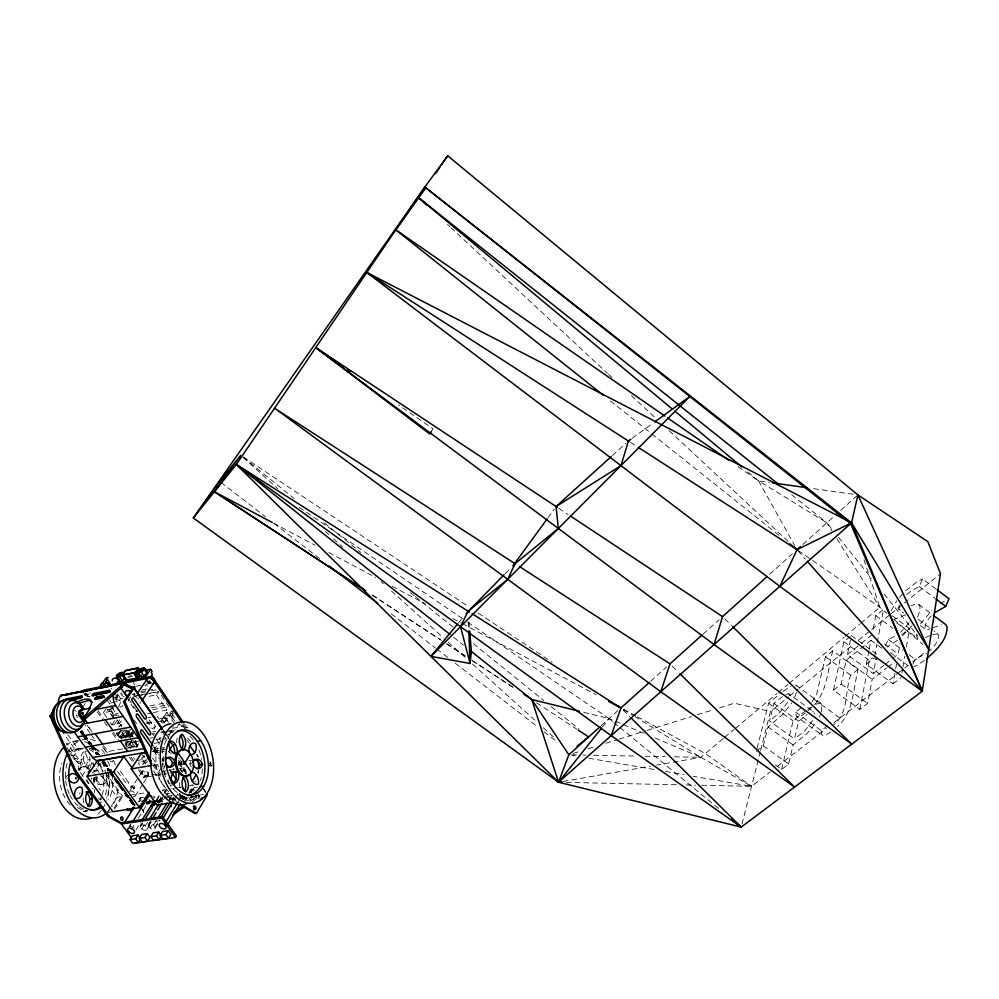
<?xml version="1.0" encoding="UTF-8"?>
<svg xmlns="http://www.w3.org/2000/svg" width="999" height="999" viewBox="0 0 999 999"><rect width="100%" height="100%" fill="white"/><g stroke="black" fill="none" stroke-linecap="round" stroke-linejoin="round"><path stroke-width="0.75" stroke-dasharray="5 3.75" d="M83.854 751.822A8.367 5.769 80.5 0 0 80.994 759.065L81.181 760.601A8.367 5.769 80.5 0 0 84.678 766.72A8.392 5.819 80.4 0 0 87.5 761.001L87.525 759.477A8.392 5.819 80.4 0 0 83.854 751.822L86.289 751.398M83.716 766.882L87.113 766.308A8.404 5.819 80.4 0 0 89.935 760.576L89.947 759.053A8.404 5.819 80.4 0 0 89.386 756.018M83.217 797.876L83.204 799.412A8.404 5.819 82 0 0 84.328 803.87M916.732 634.115L916.682 636.563L917.906 638.648L895.079 621.703M192.208 801.76L197.178 798.376L198.564 794.68M827.709 725.649L821.265 730.644L821.403 734.165L822.127 735.127L824.824 735.439L831.405 731.768M800.936 707.891L795.629 712.125L796.365 716.533L822.127 735.127M94.068 783.341L93.269 774.7M116.446 700.649L116.871 697.377L115.035 694.755M115.197 693.556L117.707 697.152L117.12 701.61L113.874 702.247M901.922 673.026L902.709 668.431M902.971 666.895L904.807 656.156M906.38 646.952L909.527 628.558L892.244 615.709M868.918 650.774L866.283 664.21L893.031 683.853L895.416 670.292M895.678 668.781L897.002 661.251M892.307 658.728L898.263 654.07L900.087 643.693M850.311 636.475L843.893 641.72L833.491 690.184L859.814 709.365L867.607 703.383L872.177 679.32L886.513 668.131M850.461 639.997L847.377 654.645L873.263 673.651L876.073 658.853M874.587 656.343L876.91 644.205M877.197 642.682L883.603 609.29L875.811 615.646L872.939 630.307M859.814 709.365L869.33 660.426L872.589 657.854M869.217 649.288L870.966 640.334L882.242 648.651M811.9 702.135L816.558 694.517L825.461 656.768L832.779 650.786L858.091 669.355C853.171 688.436 853.833 712.187 837.661 726.36M858.091 669.355L850.673 675.224C844.679 691.008 848.888 713.373 833.753 724.675M833.491 690.184L841.183 684.09L846.19 660.264L870.966 640.334M115.497 715.546L116.783 714.884L116.783 715.609M832.779 650.786C827.609 669.118 827.746 691.158 813.498 705.656M112.063 708.016L111.139 709.003M775.274 764.922L781.605 769.43L788.673 764.01L793.106 744.942L807.267 733.353L817.02 721.29M782.467 696.578L773.938 703.433L769.517 720.991L794.505 738.96L798.626 721.241L807.267 714.51M781.605 769.43L793.081 720.903L804.694 711.513M741.995 824.088L760.239 751.922M760.614 750.436L770.454 711.538L788.536 696.877M756.28 751.36L763.261 745.828L768.019 726.935L782.017 715.147L791.757 703.021M757.055 748.351L768.581 703.234L781.068 692.881M821.303 711.825L821.977 704.145L795.766 685.064L793.78 685.139M796.528 692.232L793.993 698.963M899.237 604.682L898.763 609.44L903.571 613.011M819.23 717.232L820.916 713.174M891.27 610.589L896.752 600.811M917.631 617.082L919.879 610.801L920.017 606.643L918.743 604.42L915.821 604.145L910.988 605.794M906.667 594.63L911.463 590.709L919.242 586.5L922.614 578.908L935.826 588.836M178.559 764.822L178.596 763.436M912.836 664.248L915.146 659.303L926.597 653.358M160.989 739.884L157.942 746.378A32.692 21.066 81 0 0 168.731 791.707M885.364 645.604L888.311 639.447L896.69 635.364M91.483 779.282L91.533 777.934M812.761 720.479L805.032 730.506L794.505 738.96M787.637 702.322L779.919 712.399L769.517 720.991M431.406 431.406L432.954 428.746L398.564 404.932M190.072 801.323L196.303 797.102L197.502 795.092L198.376 796.365M210.627 764.972L209.877 766.221A3.746 2.36 29.9 0 0 209.728 763.623L210.477 762.374M187.088 800.424L190.584 799.887L192.158 797.277M187.5 797.989L185.926 800.599L182.405 795.554M190.634 792.756L194.568 786.225M182.705 799.724L184.266 797.127M183.142 799.675L184.703 797.077M184.54 800.811L186.101 798.201M189.248 792.981L193.968 785.139M177.785 802.359L181.706 795.878M197.365 772.539L198.951 769.904M155.12 827.047L159.053 820.591M154.857 828.558L159.578 820.816M172.165 800.174L173.739 797.589M175.374 798.014L178.509 792.844M150.075 828.059L148.227 825.436A3.821 2.273 29.9 0 1 149.763 823.713A3.821 2.273 29.9 0 1 153.259 824.699L155.22 827.422A3.821 2.273 29.9 0 1 150.175 828.134L154.021 821.615M153.671 825.024L156.818 819.867M169.443 799.225L171.803 795.366M148.564 824.287L150.15 821.702M164.41 798.526L167.582 793.368M148.239 825.524L150.624 821.653M145.18 825.873A3.809 2.26 30 0 0 141.696 824.874A3.809 2.26 30 0 0 140.172 826.598L142.12 829.295A3.809 2.26 30 0 0 147.128 828.571L151.061 822.052M146.791 829.719L151.536 821.99M158.554 802.409L163.349 794.642M164.148 793.343L166.546 789.46L171.116 788.735M161.751 798.263L162.487 797.065M165.135 792.881L165.871 791.695A1.761 1.074 30.2 0 0 164.335 789.497A1.761 1.074 30.2 0 0 163.087 790.908A1.761 1.074 30.2 0 0 165.871 791.695M147.652 822.09L145.28 825.948L147.115 828.483M160.34 801.498L162.725 797.639M140.509 825.449L142.095 822.876M156.431 799.749L159.615 794.617M162.987 789.709L162.25 790.908A1.761 1.074 30.2 0 1 164.598 791.22A1.761 1.074 30.2 0 1 164.91 793.056M140.272 826.96L142.657 823.101M156.169 801.26L159.278 796.265A1.748 1.061 30.2 0 0 160.539 798.039L157.592 803.258M141.721 828.97L145.692 822.539M135.876 830.107L140.659 822.402M131.156 829.607L134.353 824.487M138.349 818.081L149.538 800.149M909.04 622.802L900.673 632.292M128.821 827.147L130.432 824.587M129.321 827.085L130.919 824.525M163.923 766.907L165.572 764.297M163.411 769.143L164.885 766.782M161.988 761.413L163.624 758.828M139.51 799.113L140.26 797.926M138.374 801.86L140.434 800.474L138.374 801.86L139.96 804.07M143.669 797.202L140.797 797.652L140.047 798.838A1.736 1.049 30.5 0 0 139.435 799.962A1.736 1.049 30.5 0 0 141.059 801.26M161.651 767.294L159.191 771.203L152.06 761.051M162.225 759.065L163.861 756.468M147.427 773.875L148.202 772.652M180.02 722.402L177.66 726.098L171.84 727.16M138.299 769.754L143.744 777.447L150.325 775.261M135.302 795.891L142.707 784.203M143.531 782.904L148.439 775.174A3.671 2.248 30.8 0 0 145.192 770.579A3.671 2.248 30.8 0 0 142.645 773.551L141.87 774.787A3.671 2.248 30.8 0 0 147.652 776.41A3.671 2.248 30.8 0 0 144.405 771.802A3.671 2.248 30.8 0 0 141.858 774.787M133.704 788.96A1.748 1.061 30.8 0 0 132.143 786.787A1.748 1.061 30.8 0 0 130.944 788.186A1.748 1.061 30.8 0 0 133.704 788.96L134.453 787.786A1.748 1.061 30.8 0 0 132.904 785.601A1.748 1.061 30.8 0 0 131.706 787.012A1.748 1.061 30.8 0 0 134.453 787.786M143.744 777.447L144.518 776.211L147.303 775.761M130.819 787L131.581 785.813M158.641 748.513L155.644 749.038L154.183 751.323L155.345 752.984L158.341 752.472M130.007 790.421L138.312 777.459M139.136 776.161L142.407 771.041M155.345 752.984L156.806 750.699L158.541 753.196M114.023 808.066L121.416 796.565L104.096 772.639M142.757 764.922L145.779 760.202M114.51 809.14L122.727 796.353L128.609 795.429M156.156 738.835L158.754 742.582L154.658 748.963A9.665 6.344 80.2 0 1 152.71 750.873M165.484 721.315L167.17 718.706M107.992 811.288L110.464 807.467M111.289 806.181L117.058 797.252L121.416 796.565M144.193 755.169L141.983 758.616L140.659 756.743M168.494 722.277L164.323 716.183L170.155 715.097L172.54 711.4M174.837 721.303L169.842 713.96L171.903 713.586L173.876 710.514M136.526 760.589L142.645 759.552L144.917 756.018M173.401 713.224L171.428 716.295L173.489 715.908M157.318 721.74L163.199 720.654L165.185 717.582L168.182 721.952M169.842 713.96L171.816 710.901M153.446 712.549L166.721 710.052L168.931 706.63L160.34 693.993M162 719.305L163.699 716.695M164.323 716.183L166.721 712.499L171.091 711.675M79.208 769.068L78.247 769.242L83.342 766.683L81.131 767.469L78.559 770.067L80.994 769.642A8.467 5.907 80.7 0 0 79.87 762.2L79.108 760.963A8.467 5.907 80.7 0 0 73.938 758.278M135.989 747.851L138.849 743.381M129.87 748.925L134.49 741.895L140.597 740.808M134.378 742.357L135.614 740.471L134.653 742.756C117.557 747.09 126.261 740.284 135.889 740.871M137.038 746.153L135.177 743.506L137 740.746M127.497 746.753L132.368 740.534L127.572 747.814L137.912 745.991L133.691 739.984M133.142 733.853L130.769 736.275L129.957 735.114L132.33 732.692M125.187 744.442L126.436 742.557M125.924 743.718L127.41 741.458M133.042 732.841L130.444 736.763L131.319 736.613L126.548 729.819M128.284 741.308L126.036 744.692L127.897 747.314L137.363 745.654L135.577 741.708M125.05 738.111L127.298 734.727L128.846 736.925M126.024 737.799L128.172 734.565L129.72 736.763M130.507 735.451L129.633 735.614L128.059 733.378L130.769 730.469M131.831 735.576L128.971 734.789L126.436 738.286L127.66 736.775L130.519 737.549M148.988 696.303L156.368 694.867L158.629 691.47M125.112 742.569L127.36 739.185M129.358 736.238L132.23 731.693M131.144 733.903L132.667 731.605M133.516 733.516L124.051 735.239L120.392 730.044L117.757 733.953L116.184 731.718L115.31 731.88L120.092 738.636L125.812 731.206L127.36 733.416L124.5 737.724M124.051 735.239L121.441 739.148L120.966 738.473M123.489 738.086L127.36 733.416M125.662 729.982L127.248 732.23L129.096 729.445M130.669 729.457L128.396 732.891L127.572 731.73L129.957 729.307M136.301 711.563L137.088 710.376M119.605 736.987L121.291 737.986L119.605 736.987L124.126 730.219M119.281 737.487L125 730.057M120.417 738.136L125.812 731.206M117.22 733.616L118.906 734.615L117.22 733.616L118.731 731.355M118.044 734.764L122.577 728.009M117.707 735.264L123.439 727.846M118.569 727.047L121.066 724.462L122.627 726.698M119.568 726.698L121.066 724.462M920.554 623.788L931.967 610.239M116.995 723.888L120.267 719.03M82.093 775.998L91.508 762.062L95.155 767.082M110.215 722.414L111.925 724.837L119.555 723.413L122.952 718.368M130.582 696.952L128.284 700.336L136.089 711.575M111.925 724.837L115.335 719.804A5.12 2.135 -34 0 1 116.059 718.943M114.448 724.362L118.082 719.118M118.481 707.017L122.477 698.201L120.629 698.563L117.407 703.259M106.793 717.569L103.372 712.737L111.014 711.276L113.436 707.742M115.097 699.288L119.206 693.318M103.372 712.737L107.417 706.855M133.591 806.268L134.89 805.144L110.439 771.228M83.479 706.068L85.277 703.508M84.728 694.255L85.589 693.056A3.809 2.373 33.2 0 0 89.598 695.366M548.039 517.707L554.283 509.015M602.422 726.997L609.09 718.593L622.002 724.038M911.887 625.774L901.672 636.7M127.747 736.313L128.971 734.789M130.906 741.37L132.143 739.847M458.316 623.076L463.199 617.132M931.08 615.996C928.059 619.63 923.988 624 925.186 629.12L927.172 629.795L930.106 628.771M899.5 597.265L902.509 593.893M505.207 573.626L510.664 568.106M811.613 707.492L806.505 712.075M612.325 455.581L626.098 443.106M601.161 725.724L617.707 710.851M650.586 681.306L666.558 666.945M703.121 634.078L719.118 619.705M769.53 574.388L792.444 553.783M802.771 544.505L833.79 516.62M840.683 510.427L857.916 494.942M927.734 652.372C932.741 647.901 938.723 642.282 938.61 635.077L934.028 631.056M905.781 590.671L917.544 581.418L922.614 578.908M723.264 738.523L700.861 757.342L656.493 765.109M724.462 737.524L734.028 729.507M735.227 728.508L777.06 693.431M778.246 692.432L787.811 684.402M789.01 683.403L843.993 637.312M845.179 636.301L859.527 624.275M860.726 623.276L879.844 607.242L863.748 559.215M789.747 695.903L798.189 689.06M799.4 688.086L853.67 644.093M858.491 640.184L870.554 630.406M871.752 629.432L889.847 614.76M891.058 613.786L903.108 604.008M904.32 603.034L940.496 573.701M847.377 654.645L860.314 644.205M861.488 643.256L872.077 634.715M901.647 634.802L909.527 628.558M866.283 664.21L874.287 657.866L877.959 660.564M873.263 673.651L883.978 665.259M885.164 664.323L891.12 659.665M887.711 667.195L893.68 662.537M701.735 785.276L751.535 786.325L769.992 772.077M777.372 766.383L826.598 728.383M833.978 722.689L896.727 674.238M897.951 673.289L907.791 665.684M912.724 661.887L926.248 651.435M893.031 683.853L901.135 677.622M897.264 640.409L886.887 647.102M805.431 712.986L800.798 716.058L796.365 716.533M632.155 438.299L652.21 423.763M924.412 660.514L913.873 667.045M783.104 691.283L790.996 686.201M940.096 603.746L946.865 599.5M807.791 709.153L811.088 706.93M180.981 762.287C179.87 767.532 184.59 760.289 178.796 762.649M933.041 627.734L941.433 624.575M925.574 637.512L930.156 635.551M905.856 614.735L894.242 619.318M785.863 694.442L788.798 693.781L813.735 711.837L814.772 713.723M815.821 704.195L820.716 703.171M932.641 634.677L937.699 633.791M573.276 753.396L580.669 751.086M588.061 748.788L595.441 746.49M605.794 743.268L617.607 739.585M619.093 739.123L645.691 730.831M647.165 730.369L691.495 716.558M697.414 714.722L713.661 709.652M719.58 707.816L734.352 703.209L770.454 711.538M110.777 703.121L112.837 702.534M128.446 676.248L131.393 675.636M127.635 677.409L133.541 676.211M84.016 694.967L90.06 693.756M135.739 686.276L141.396 685.152M147.04 684.028L151.274 683.179M141.846 689.922L147.502 688.798L144.855 684.939M140.784 691.683L146.691 690.521M148.177 690.222L152.61 689.347M114.448 697.789L117.707 697.152M114.71 697.814L116.871 697.377M132.18 694.592L135.14 694.018M141.034 692.856L145.454 691.982M151.361 690.833L157.255 689.672M135.015 696.091L139.435 695.229M140.909 694.929L157.155 691.758M133.591 696.628L136.538 696.053M138.012 695.766L143.906 694.605M145.379 694.317L158.654 691.733M149.962 705.856L166.159 702.772M151.349 707.879L167.545 704.807M152.722 709.702L168.931 706.63M147.54 713.648L151.973 712.824M147.989 717.744L151.011 717.182M165.185 717.582L159.316 718.668L162.313 723.026L166.721 722.227M146.453 722.914L154.008 721.528M146.753 723.676L152.81 722.564L155.832 726.922L149.775 728.021M120.242 730.968L122.952 730.481M72.827 741.67L77.348 740.846M116.895 734.115L117.757 733.953M127.248 732.23L128.122 732.067M128.059 733.378L128.946 733.229M122.69 737.262L132.168 735.564L133.254 737.1M152.597 731.905L155.657 731.355M172.49 728.321L183.192 726.385L184.728 728.646M151.96 734.053L154.97 733.516M160.964 732.442L165.472 731.63M166.97 731.355L175.974 729.745M184.977 728.121L187.974 727.584M169.43 731.393L175.549 730.294M74.688 749.375L82.63 747.951M173.714 731.655L170.167 732.292A32.692 21.066 81 0 1 174.251 731.63M149.912 738.136L152.984 737.587M166.783 735.127L169.855 734.577M135.252 742.207L125.237 743.543M156.069 739.547L160.664 738.736M135.177 743.506L136.064 743.356M74.176 755.207L70.854 755.793A31.568 21.816 81.2 0 1 80.42 748.351M167.195 738.785L164.56 739.248A32.73 21.029 81 0 1 172.415 732.155M122.702 748.913L106.181 751.822L102.697 746.965M124.213 748.651L139.223 746.016M154.246 743.368L158.754 742.582M81.044 759.502L83.429 758.628A8.367 5.769 80.5 0 1 85.415 752.135M563.149 781.443L650.374 766.183M76.923 761.812L79.371 761.388M87.512 759.989L89.947 759.577M160.14 748.251L164.635 747.477M151.935 751.61L161.289 749.924M162.65 749.762L167.245 748.963M154.183 751.323L164.673 749.512M159.84 752.21L164.335 751.435M80.17 767.632L81.131 767.469M90.122 769.405L87.987 767.682L84.728 766.92L89.161 769.567M87.038 767.844L87.987 767.682M94.331 771.166L96.766 770.753M76.311 777.472L75.35 777.634L75.449 779.07L76.411 778.908L74.95 776.373L76.361 778.908M153.122 765.222L158.953 764.247M178.322 762.424L182.805 761.688M188.786 760.689L191.771 760.189M94.093 777.909L93.132 778.071L93.369 781.38L94.318 781.218M178.234 765.097L184.141 764.123M97.802 777.022A8.329 5.694 81.4 0 0 96.653 779.395L93.269 779.957M191.284 766.595A8.729 5.544 80.9 0 1 189.86 763.985L192.482 763.548M96.166 776.548A8.317 5.707 81.4 0 0 94.218 779.807A8.304 5.694 81.2 0 0 98.589 784.465L99.65 784.652A8.304 5.694 81.2 0 0 104.533 780.319L106.955 779.919A8.329 5.694 81.4 0 0 103.671 775.736M163.436 771.253L167.932 770.516M169.43 770.266L173.926 769.53M179.92 768.543L184.415 767.794M151.848 775.012L159.415 773.763M170.03 772.027L173.052 771.54M180.632 770.291L186.688 769.305M209.415 765.571L212.325 765.097M146.516 776.985L166.221 773.763M181.381 771.29L185.926 770.541M100.699 784.565L103.134 784.165M173.739 784.702L170.13 785.276A32.767 21.004 81 0 0 180.369 794.23M130.082 795.192L144.805 792.881M172.64 788.498L177.21 787.774M178.734 787.537L181.781 787.062M189.398 785.863L192.445 785.376M98.726 802.584L102.023 802.06M197.615 787.125L194.068 787.687A32.692 21.066 81 0 1 190.072 792.619M165.072 793.868L169.43 793.194M189.785 790.022L192.745 789.56A1.773 1.099 29.7 0 1 194.718 790.296M189.36 791.171L192.02 790.758A1.773 1.099 29.7 0 1 193.644 791.22M166.845 796.39L172.665 795.491M188.599 793.019L191.558 792.569M166.084 797.589L169.018 797.14A3.746 2.285 30 0 0 173.227 797.976M83.791 811.288L87.1 810.776A31.531 21.841 81.2 0 1 75.737 806.23M146.591 802.022L154.208 800.848M155.719 800.611L163.337 799.45M169.418 798.513L172.465 798.039M180.07 796.865L183.117 796.403M146.691 802.209L154.296 801.036M155.819 800.798L163.424 799.637M169.518 798.701L174.076 798.001M180.17 797.065L183.204 796.59M146.766 802.409L149.813 801.947M155.894 801.011L163.511 799.837M169.593 798.9L174.151 798.201M180.245 797.264L183.292 796.802M146.828 802.622L149.875 802.16M155.956 801.223L163.561 800.062M169.655 799.125L174.213 798.426M180.307 797.489L184.865 796.79M146.878 802.846L150.312 802.334M156.006 801.448L164.011 800.236M170.092 799.3L174.263 798.651M179.233 797.901L186.438 796.777M146.89 803.071L149.937 802.609M156.031 801.673L163.636 800.511M180.369 797.939L186.463 797.002M195.592 795.604L198.626 795.142M146.903 803.296L149.937 802.834M157.555 801.66L165.16 800.499M181.893 797.939L186.463 797.239M195.592 795.828L198.639 795.366M200.474 794.954L203.546 794.48M146.878 803.521L149.925 803.046M157.53 801.885L165.147 800.723M172.752 799.55L175.799 799.088M181.88 798.151L194.056 796.29M195.579 796.053L198.626 795.591M146.853 803.733L149.887 803.258M157.505 802.097L165.11 800.936M172.715 799.762L175.762 799.3M181.855 798.363L198.589 795.803M146.791 803.933L149.838 803.458M157.442 802.297L165.06 801.136M172.665 799.974L175.712 799.5M181.793 798.576L198.539 796.016M146.716 804.108L149.763 803.646M157.38 802.484L164.985 801.323M172.59 800.149L175.637 799.687M181.731 798.763L198.464 796.203M107.168 812.574L111.551 811.9M176.723 802.572L179.258 802.197M137.25 711.226L136.863 711.238A1.836 1.161 32 0 0 136.164 711.825M812.474 711.825L813.735 711.837M571.952 754.832L576.61 754.919M582.829 755.044L585.926 755.107M593.693 755.256L637.187 756.106M644.954 756.255L665.147 756.655M674.462 756.83L700.861 757.342L751.535 786.325L693.194 776.248M566.346 782.404L678.396 784.777M686.176 784.939L695.516 785.139M82.38 766.845L85.677 766.757M738.049 466.683L758.553 480.881L769.255 482.392M813.586 488.673L853.333 494.293M571.915 755.306L574.987 755.831M588.798 758.216L656.355 769.892M665.571 771.478L683.99 774.662M583.816 712.349L609.09 718.593L612.699 721.553M898.763 609.44L900.673 610.052M623.438 724.65L644.942 733.728M654.982 737.974L700.861 757.342L635.352 716.857M273.689 523.239L315.035 545.229M328.808 552.559L375.661 577.484M392.195 586.276L425.262 603.871M452.822 618.531L461.088 622.926M462.462 623.663L596.128 694.755M623.651 709.427L635.901 716.046M637.275 716.783L705.344 753.558L751.535 786.325M747.801 471.915L758.553 480.881L826.897 522.814L832.716 530.057M623.551 709.577L634.04 716.046M630.444 442.345L637 446.565M372.452 595.179L440.347 639.647M446.878 643.918L465.159 655.893M471.69 660.164L513.474 687.524M372.215 595.104L441.333 640.396M446.541 643.818L467.407 657.479M472.627 660.901L513.049 687.387M536.513 702.772L576.947 729.258M558.791 508.329L567.882 514.335M243.331 456.993L469.118 607.055M478.196 613.086L552.16 662.25M299.325 507.392L462.562 618.693M467.707 622.19L609.09 718.593M798.301 550.549L879.844 607.242L886.825 613.286M763.261 745.828L788.673 764.01M768.019 726.935L793.106 744.942M795.629 712.125L821.265 730.644M773.938 703.433L798.626 721.241M768.581 703.234L793.081 720.903M814.21 699.4L840.134 718.206M841.183 684.09L867.607 703.383M825.461 656.768L850.673 675.224M846.19 660.264L872.177 679.32M851.385 635.601L876.922 654.42M843.893 641.72L869.33 660.426M888.311 639.447L902.946 650.274M909.053 654.795L915.146 659.303M884.54 643.93L898.263 654.07M890.309 652.584L911.1 667.944M875.811 615.646L893.031 628.421M918.118 619.205L932.804 630.144M920.379 625.536L925.186 629.12M918.743 604.42L930.993 613.573M919.242 586.5L934.914 598.251M220.979 482.417L265.372 516.683M274.013 523.339L319.63 558.566M391.158 613.773L435.552 648.039M436.775 648.988L449.113 658.516M455.282 663.274L537.899 727.047M544.068 731.805L557.629 742.282M795.766 685.064L796.965 685.988M453.633 637.337L463.399 645.104M791.595 494.705L826.897 522.814L831.867 530.731M610.426 400.936L650.674 433.017M651.897 433.991L781.181 537.025M243.157 457.23L294.081 498.451M324.388 522.989L360.751 552.435M410.464 592.669L414.098 595.616M415.309 596.59L452.897 627.022M473.501 643.706L543.818 700.636M551.098 706.518L578.983 729.095M148.888 799.625L149.625 800.224A3.721 2.248 30.3 0 0 151.361 801.036M169.018 797.14L167.22 794.53A3.746 2.285 30 0 1 168.756 792.794M613.898 722.539L618.706 726.485M619.904 727.472L719.605 809.352M788.798 693.781L789.747 695.616M893.805 619.33L922.901 644.505M243.057 457.355L277.834 488.673M325.362 531.48L328.833 534.615M333.479 538.798L342.744 547.152M381.006 581.605L383.316 583.691M391.433 590.996L443.606 637.986M448.239 642.157L466.783 658.865M472.589 664.085L537.499 722.564M543.294 727.784L556.043 739.26M447.54 224.538L449.825 226.661M450.961 227.722L607.429 373.289M608.578 374.35L612 377.547M631.418 395.604L655.406 417.919M669.105 430.669L789.035 542.232M724.75 618.806L731.38 625.337M672.177 666.058L677.697 671.503M623.139 710.139L629.757 716.695M798.064 550.824L805.244 558.953M100.637 790.434L99.75 789.422A8.367 5.757 81.9 0 0 98.776 788.636M168.769 751.485L169.306 752.147A8.866 5.719 80.4 0 0 171.341 753.596M838.536 537.3L871.503 578.334M884.115 594.03L918.044 636.263M80.332 772.489L84.79 778.558M85.989 780.194L88.624 783.79M66.945 747.751L78.234 763.174A1.773 1.236 80.5 0 0 79.995 763.286A1.773 1.236 80.5 0 0 79.858 760.788L67.732 744.193A1.786 1.249 79.8 0 0 66.196 743.793M67.795 734.69L75.612 745.429A1.786 1.236 79.8 0 1 75.749 747.926A1.786 1.236 79.8 0 1 73.976 747.801L62.65 732.267M96.066 768.343L100.637 774.625M101.548 775.886L117.058 797.252M80.207 731.992L82.018 734.502M82.929 735.764L89.273 744.555M90.172 745.816L96.528 754.607M101.96 762.15L108.317 770.941M109.216 772.19L133.704 806.118M99.026 763.598L104.495 771.153M105.407 772.414L122.727 796.353M95.879 761.3L103.184 771.378M82.03 730.781L83.841 733.291M84.753 734.552L91.995 744.605M92.907 745.866L99.238 754.657M104.683 762.2L111.014 770.991M81.843 730.843L83.654 733.353M84.565 734.615L91.808 744.667M92.72 745.916L99.051 754.72M104.495 762.262L110.827 771.053M118.069 781.106L128.946 796.178M129.845 797.439L135.29 804.982M81.643 730.918L83.454 733.441M84.366 734.69L91.608 744.742M92.52 746.003L98.864 754.794M104.296 762.337L109.728 769.867M110.639 771.128L135.09 805.057M81.443 731.018L83.254 733.528M84.166 734.789L91.409 744.842M92.32 746.091L97.752 753.633M103.184 761.176L109.528 769.967M81.244 731.131L83.054 733.641M83.966 734.902L90.31 743.693M91.209 744.954L97.552 753.745M102.984 761.275L109.328 770.079M110.24 771.328L134.703 805.256M81.044 731.256L82.855 733.766M83.766 735.027L90.11 743.818M91.009 745.079L97.353 753.87M102.797 761.4L109.141 770.204M110.04 771.453L134.503 805.369M80.857 731.393L97.727 754.532M102.597 761.538L134.902 806.068M80.669 731.53L82.48 734.04M83.392 735.301L89.735 744.093M90.634 745.354L96.978 754.145M102.422 761.688L108.766 770.479M109.678 771.727L134.141 805.656M80.494 731.68L82.305 734.203M83.217 735.451L89.56 744.243M90.472 745.504L96.816 754.295M102.248 761.837L108.604 770.629M109.503 771.89L133.978 805.806M80.345 731.842L82.155 734.352M83.067 735.614L89.41 744.405M90.31 745.654L96.666 754.457M102.098 761.987L108.441 770.778M109.353 772.04L133.829 805.956M91.908 731.518L88.287 726.46A1.798 1.099 32.5 0 0 87.225 725.599M107.218 752.859L104.545 749.125A1.786 1.086 31.9 0 0 102.285 748.064A1.786 1.086 31.9 0 0 101.898 749.6L104.57 753.321M87 725.074L92.233 732.367M90.172 733.266L85.639 726.947A1.798 1.099 32.5 0 1 85.702 725.486M91.084 734.527L93.806 738.323A1.786 1.086 32.3 0 0 96.379 739.285M82.73 691.433L86.513 696.778M97.228 711.875L103.484 720.691M104.371 721.94L108.841 728.234M112.4 733.266L116.871 739.56M129.37 757.18L133.829 763.473M118.581 735.102L120.155 737.324M125.712 745.192L126.948 746.94M138.099 762.824L139.673 765.047M85.589 693.056L88.262 696.827M98.064 710.664L103.421 718.219M113.224 732.055L118.581 739.597M131.056 757.205L133.729 760.988M139.972 769.792L144.518 776.211M131.481 741.795L134.94 746.703A1.798 1.111 31.5 0 1 135.065 747.951M114.535 718.668L108.966 710.764A5.145 2.123 -33.9 0 1 110.614 709.065M113.099 717.594L107.318 709.39A3.659 1.498 -33.9 0 0 110.34 709.14M142.645 759.552L145.792 764.01M128.784 742.282L132.243 747.177A1.798 1.111 31.5 0 0 133.292 748.039M106.893 699.862L110.152 704.495M110.964 705.644L113.399 709.115M152.585 764.984L162.338 778.883M112.038 707.904L117.058 715.109M128.459 731.568L129.271 732.729M130.832 734.952L131.643 736.113M134.49 741.895L138.436 747.489M176.548 801.81L175.662 800.549A1.786 0.837 -34.7 0 0 174.887 800.811M132.817 740.147L134.653 742.756M110.265 709.078L115.26 716.171M141.234 753.458L146.466 760.913M153.459 770.841L165.684 788.211M111.014 711.276L116.134 718.556M116.995 719.767L119.555 723.413M120.192 724.625L121.766 726.847M124.937 731.368L126.498 733.578M163.361 770.554L166.009 774.337M179.246 793.243L183.654 799.55M152.572 758.129L158.804 767.02M109.703 700.174L110.926 701.922M153.983 764.747L161.089 774.862M169.443 769.542L171.204 772.077M188.823 797.364L190.584 799.887M153.634 747.177L158.941 754.794M162.263 759.54L163.911 761.925M134.39 720.279L136.651 723.513M153.559 750.736L158.866 758.341M117.407 693.943L120.629 698.563M153.883 746.503L155.644 749.038M162.025 758.191L163.761 760.676M198.189 793.893L199.75 796.153M146.666 720.803L151.511 727.821A1.823 1.149 31.5 0 0 153.834 728.908A1.823 1.149 31.5 0 0 154.283 727.309L148.626 719.118M179.67 768.481L183.142 773.488M128.534 699.013L137.013 711.238M152.697 733.853L155.295 737.587M196.303 797.102L197.178 798.376M178.846 761.038L186.663 772.352M178.958 763.024L185.889 773.039A1.786 1.111 30.1 0 1 186.076 773.388M178.334 762.524L186.151 773.825M157.068 716.058L159.303 719.33M133.117 682.442L134.865 685.002M163.037 729.894L165.921 734.09M166.571 735.027L168.569 737.936M203.684 788.923L205.694 791.857M163.262 730.356L168.531 738.199M203.421 788.86L205.657 792.132M163.162 730.644L168.469 738.348M203.259 788.86L205.594 792.282M161.676 731.043L165.222 736.188M163.199 720.654L164.698 722.839M166.721 712.499L174.201 723.451M145.954 683.878L147.377 685.963M171.903 713.586L176.898 720.928M149.288 680.906L150.799 683.129M148.339 681.031L149.75 683.116M145.654 679.145L150 685.526M156.368 694.867L166.721 710.052M170.155 715.097L174.326 721.216M186.913 739.672L189.46 743.406M197.103 754.62L198.801 757.117M184.478 724.038L187.075 727.871M182.817 724L185.427 727.834M209.728 763.623L211.576 766.358M836.825 538.648L879.844 607.242M142.358 809.64L143.906 812.312M142.233 809.727L143.769 812.399M758.553 480.881L794.767 545.616M176.823 742.794L176.748 742.17A8.791 5.632 80.3 0 1 177.31 737.662M83.491 759.078L83.616 760.177A8.367 5.769 80.5 0 0 87.113 766.308M468.981 622.027L469.742 631.331M468.494 621.952L468.843 631.181M179.433 782.741L179.433 784.352A8.829 5.669 81.7 0 0 180.594 789.01M151.423 682.704A3.896 2.51 32.5 0 1 148.851 681.218M209.902 761.675A3.746 2.36 29.9 0 1 210.102 765.359M148.439 775.174A3.671 2.248 30.8 0 1 142.645 773.551M110.901 688.373A4.97 3.122 32.9 0 1 112.025 689.023M122.752 705.369A4.945 3.097 32.5 0 1 119.855 707.005M115.784 699.625A4.945 3.097 32.5 0 1 122.565 703.546M132.405 736.975A2.922 1.823 31.7 0 1 130.894 734.565A2.922 1.823 31.7 0 1 132.667 733.378M149.675 683.591A3.896 2.51 32.4 0 1 147.415 681.705M90.197 696.278A3.821 2.373 33.2 0 1 86.526 695.866A3.821 2.373 33.2 0 1 84.103 692.769M89.735 692.419A3.821 2.373 33.2 0 1 90.347 693.131M124.076 696.815A4.908 3.109 32.6 0 1 120.492 691.67M122.278 694.243A3.484 2.198 32.6 0 1 121.728 692.881M150.287 681.93A1.611 0.662 -33.2 0 1 148.314 682.954A1.611 0.662 -33.2 0 1 148.289 681.88M148.576 681.618A1.611 0.662 -33.2 0 1 149.975 680.893M140.996 799.699A1.736 1.049 30.5 0 1 140.797 797.652M137.213 711.688A1.836 1.161 32.1 0 1 136.95 710.651M160.252 820.404A25.574 11.901 -34.8 0 1 155.095 821.153M112.762 760.651A1.773 1.074 31.6 0 1 111.988 761.837A1.773 1.074 31.6 0 1 109.927 760.763M169.768 751.947A1.811 1.124 30.8 0 1 168.519 751.723M159.528 739.397A1.811 1.136 31.2 0 1 159.528 738.011A1.811 1.136 31.2 0 1 161.239 738.036M186.126 774.025A1.786 1.111 30.1 0 1 185.976 774.275M146.216 759.277A6.556 4.033 31.2 0 1 140.772 761.051M174.45 769.355A6.044 3.896 81 0 1 173.576 768.356M178.621 760.227A6.044 3.896 81 0 1 179.708 767.494M100.062 700.923A1.836 1.149 32.9 0 1 99.65 700.686M153.371 797.389A3.721 2.248 30.3 0 1 153.958 798.076M183.466 796.403A3.771 2.31 29.9 0 1 178.933 792.707M163.774 799.425A3.746 2.273 30.2 0 1 161.164 798.438L159.266 795.766A3.746 2.273 30.2 0 1 160.115 794.242M133.154 693.506A4.833 3.059 32.5 0 1 133.916 695.391M147.665 761.55A8.941 5.507 31.2 0 1 138.811 761.9M135.015 759.302A8.941 5.507 31.2 0 1 133.604 757.667M153.459 796.091A1.748 1.061 30.3 0 1 154.72 797.864M129.658 791.345A3.721 2.235 30.7 0 1 135.04 793.368A3.721 2.235 30.7 0 1 133.367 796.49M192.545 785.077A3.796 2.348 29.8 0 1 191.945 784.39M194.718 781.318A3.796 2.348 29.8 0 1 195.629 781.655M140.884 701.498A3.946 2.498 32.3 0 1 140.022 703.209M136.114 697.552A3.946 2.498 32.3 0 1 137.038 697.702M137.974 698.051A3.946 2.498 32.3 0 1 138.861 698.563M76.698 715.396A3.871 2.373 33 0 1 76.036 715.634M74.55 710.389A3.871 2.373 33 0 1 76.199 711.525M134.478 693.281A4.82 3.059 32.5 0 1 134.291 695.791M178.621 758.241A6.056 3.896 81 0 1 179.608 758.903M180.482 759.914A6.056 3.896 81 0 1 180.27 769.292M89.123 783.403A5.857 4.033 81.2 0 1 87.025 779.769M94.73 777.16A5.857 4.033 81.2 0 1 93.993 782.704M92.308 772.352A5.857 4.033 81.2 0 1 94.393 773.251M96.478 776.872A5.857 4.033 81.2 0 1 94.955 783.303M177.722 794.642A32.73 21.029 81 0 0 183.341 795.978L179.77 796.528A32.692 21.066 81 0 0 183.878 796.066M189.985 736.3A32.73 21.029 81 0 1 193.781 740.546M198.876 749.874A32.73 21.029 81 0 1 201.511 759.215M202.285 768.943A32.73 21.029 81 0 1 200.474 780.644M189.86 763.985A8.741 5.557 81.2 0 1 190.946 761.538M168.544 779.957A8.904 5.757 81.5 0 0 169.031 783.191A8.916 5.782 81.3 0 0 170.105 783.616M170.642 773.238A8.904 5.757 81.5 0 1 171.528 772.502M169.418 784.215A32.767 21.004 81 0 1 166.234 778.271M165.697 776.985A32.767 21.004 81 0 1 163.536 770.167M162.949 767.332A32.767 21.004 81 0 1 162.362 762.999M162.462 753.071A32.767 21.004 81 0 1 169.568 735.676M198.489 798.701A1.773 1.124 82.1 0 1 198.526 796.578A1.773 1.124 82.1 0 1 199.887 796.353M199.738 798.064A1.786 1.124 82.1 0 1 199.763 796.727M83.754 809.165A31.568 21.816 81.2 0 1 79.258 806.668M78.197 805.843A31.568 21.816 81.2 0 1 70.005 795.354M69.318 793.905A31.568 21.816 81.2 0 1 67.62 762.125M88.961 748.164A31.568 21.816 81.2 0 1 99.213 754.52M104.371 761.675A31.568 21.816 81.2 0 1 107.967 770.716M108.304 772.015A31.568 21.816 81.2 0 1 106.443 798.039M179.296 724.475A40.922 26.361 81 0 1 186.513 728.396M196.628 795.866A40.922 26.361 81 0 1 190.846 801.598M68.319 751.723A39.573 27.31 81.2 0 1 80.519 740.496M81.868 740.022A39.573 27.31 81.2 0 1 98.414 742.319M102.86 745.504A39.573 27.31 81.2 0 1 108.766 752.035M113.461 760.289A39.573 27.31 81.2 0 1 115.497 765.584M118.207 781.181A39.573 27.31 81.2 0 1 111.925 806.842M109.465 810.127A39.573 27.31 81.2 0 1 106.693 812.899M66.284 745.079A39.436 27.398 81.2 0 1 79.932 740.896M84.266 741.708A39.436 27.398 81.2 0 1 89.423 743.943M94.917 748.039A39.436 27.398 81.2 0 1 99.788 753.608M104.495 761.837A39.436 27.398 81.2 0 1 107.692 771.24M108.292 774.063A39.436 27.398 81.2 0 1 106.693 800.349M104.995 804.495A39.436 27.398 81.2 0 1 102.885 808.241M101.286 810.476A39.436 27.398 81.2 0 1 97.64 814.272M68.407 756.243A31.531 21.841 81.2 0 1 83.641 748.126M89.373 749.587A31.531 21.841 81.2 0 1 94.793 753.046M101.948 762.087A31.531 21.841 81.2 0 1 105.544 771.116M105.882 772.414A31.531 21.841 81.2 0 1 105.07 795.753M88.062 810.788A31.493 21.866 81.3 0 1 80.882 810.938M70.342 804.882A31.493 21.866 81.3 0 1 61.851 763.136M69.48 752.135A31.493 21.866 81.3 0 1 84.678 749.612M98.676 762.649A31.493 21.866 81.3 0 1 102.273 771.665M102.61 772.964A31.493 21.866 81.3 0 1 102.235 794.879M101.786 796.278A31.493 21.866 81.3 0 1 100.1 800.211M72.74 757.567A31.606 21.803 81.2 0 1 83.741 747.751M95.117 748.576A31.606 21.803 81.2 0 1 102.51 753.933M107.667 761.101A31.606 21.803 81.2 0 1 111.601 771.453M112.15 774.1A31.606 21.803 81.2 0 1 108.466 800.012M187.45 737.874A32.692 21.066 81 0 1 191.109 742.369M196.703 754.395A32.692 21.066 81 0 1 197.415 757.08M198.701 770.903A32.692 21.066 81 0 1 198.501 773.601M67.707 775.062A8.492 5.944 81.3 0 0 65.659 778.371A8.429 5.907 81 0 0 66.309 779.732M79.945 792.657A8.479 5.932 81.7 0 1 79.67 794.105M92.133 788.586A8.367 5.757 81.9 0 1 93.157 788.273M100.225 797.914A8.367 5.757 81.9 0 1 100.062 799.387M100.2 775.661A8.317 5.707 81.4 0 1 104.533 780.319M98.214 762.237A8.329 5.732 80.6 0 1 96.99 769.093L96.216 770.042A8.329 5.732 80.6 0 1 93.282 771.315M90.672 767.731A8.317 5.707 80.9 0 1 91.446 763.486L92.083 762.324A8.317 5.707 80.9 0 1 92.832 761.425M73.689 758.99A8.454 5.907 80.7 0 1 76.661 761.388L77.435 762.624A8.454 5.907 80.7 0 1 78.734 768.568M80.994 769.642A8.442 5.869 80.5 0 1 78.859 769.954M76.823 714.984A16.359 11.414 78.6 0 1 77.16 717.781M154.57 747.776A1.836 1.199 80.4 0 1 154.82 750.174A1.836 1.199 80.4 0 1 153.284 750.524M162.537 760.826A8.929 5.794 81.1 0 1 163.998 758.753M163.511 764.834A8.916 5.794 80.8 0 1 162.7 763.586M129.321 826.772A3.796 2.235 30.2 0 1 131.693 826.735M133.454 827.559A3.796 2.235 30.2 0 1 134.216 828.171M111.925 708.091A3.659 1.498 -33.9 0 1 111.151 708.653M118.856 715.072A3.659 1.511 -34 0 1 118.344 715.684M113.112 716.683A3.659 1.511 -34 0 1 113.424 716.096M113.936 715.471A3.659 1.511 -34 0 1 118.382 713.186M93.431 764.372A8.329 5.707 80.8 0 1 93.881 763.061M93.581 770.354A8.342 5.732 80.6 0 0 98.639 769.63L99.425 768.681A8.342 5.732 80.6 0 0 100.774 763.336M96.653 779.395A8.317 5.694 81.2 0 0 101.011 784.065L102.085 784.252A8.317 5.694 81.2 0 0 106.955 779.919M99.351 799.113A8.342 5.719 81.7 0 1 98.302 798.588M94.68 792.744A8.342 5.719 81.7 0 1 94.405 789.672M101.486 799.325A8.342 5.719 81.7 0 1 100.424 799.362M130.707 736.763A1.511 0.937 31.7 0 1 130.007 735.239A1.511 0.937 31.7 0 1 131.668 735.164A1.511 0.937 31.7 0 1 132.655 736.663M129.221 736.713A1.511 0.937 31.7 0 1 131.731 736.887M128.384 782.392L120.517 771.403A1.761 1.074 31.3 0 0 118.282 770.354A1.761 1.074 31.3 0 0 117.87 771.852L125.749 782.829A1.748 1.061 30.7 0 0 127.972 783.865A1.748 1.061 30.7 0 0 128.384 782.392M162.088 720.391A2.01 1.274 31.5 0 0 165.272 721.578A2.01 1.274 31.5 0 0 163.873 718.955A2.01 1.274 31.5 0 0 162.088 720.391M163.774 717.794A2.01 1.274 31.5 0 0 166.958 718.968A2.01 1.274 31.5 0 0 165.559 716.358A2.01 1.274 31.5 0 0 163.774 717.794"/><path stroke-width="1.5" d="M116.508 677.285L116.533 675.399L119.555 672.914L122.565 672.29L122.552 674.163L119.518 676.66L116.508 677.285L119.443 681.505L122.452 680.893L125.474 678.396M184.153 762.761L184.465 761.775L185.389 762.025L184.99 763.973L184.153 762.761L185.677 762.861M122.215 674.862L125.762 670.454L138.249 667.881L138.324 669.055L134.49 672.901L122.215 674.862L125.999 680.107L137.25 677.921L139.972 676.073L136.688 671.241M58.067 704.432L58.916 698.438L60.552 695.679L124.7 682.916L125.262 683.491A11.701 7.48 32.9 0 0 134.703 687.237L124.987 701.51L123.576 701.785L148.152 758.666L151.698 763.723M857.916 494.942L928.708 649.537L851.56 522.839L366.795 272.477L779.819 586.351L922.227 691.233L940.496 573.701L927.834 541.62L857.916 494.942L447.702 155.769L424.85 187.05L193.344 517.981L558.566 782.242L741.221 827.11L922.227 691.233L851.56 522.839L857.941 494.817M81.381 710.988L82.043 708.179L80.382 704.332M732.479 626.435L851.747 744.155L714.073 644.555L722.539 616.62L767.232 576.448M679.894 673.688L794.567 787.075L660.814 691.708L669.979 663.873L701.972 635.114M630.869 717.794L741.221 827.11L611.188 735.651L620.928 707.954L649.45 682.329M561.675 782.304L558.566 782.242L568.843 754.769L600.024 726.748M934.877 612.587L945.766 606.381L949.05 598.763L937.037 589.735M196.154 774.737L192.245 781.206M169.331 750.261L172.815 745.079L175.437 744.617M133.991 688.274L133.466 687.499L162.275 729.357M779.819 586.351L797.027 549.662L800.474 546.565M431.406 431.406L429.857 434.066L315.746 347.602L557.492 507.467M196.453 813.373L182.367 805.206L180.969 805.419L195.067 813.573L196.453 813.373L207.28 795.004L206.618 794.005M135.377 843.044L175.487 837.487L176.386 835.976L162.575 816.595L122.377 822.514L121.441 824L131.031 837.087M168.569 838.261L170.866 834.402L168.219 830.706L162.512 831.505L160.19 835.351L162.862 839.048L168.569 838.261L165.909 834.552L160.19 835.351M165.909 834.552L168.219 830.706M167.083 825.611L180.357 803.608M159.103 839.572L161.426 835.726L158.766 832.042L153.109 832.841L150.774 836.675L153.434 840.359L159.103 839.572L156.443 835.876L150.774 836.675M165.26 823.064L177.01 803.646M156.443 835.876L158.766 832.042M160.627 818.019L170.067 802.534M121.441 824L161.651 818.106L162.575 816.595M147.615 841.158L149.95 837.337L147.29 833.666L141.683 834.452L139.323 838.273L141.995 841.945L147.615 841.158L144.942 837.487L139.323 838.273M163.574 817.394L173.014 801.885M144.942 837.487L147.29 833.666M158.404 817.282L167.07 803.096M152.198 819.08L156.156 812.649M157.742 810.064L161.701 803.633M138.312 842.457L140.659 838.636L137.987 834.977L132.417 835.763L130.057 839.572L132.73 843.231L138.312 842.457L135.639 838.798L130.057 839.572M150.037 818.231L158.754 804.07M185.389 762.025L190.397 753.895L189.373 754.07A8.766 5.582 80.5 0 0 194.268 753.346L194.992 752.397A8.766 5.582 80.5 0 0 195.779 743.681A8.741 5.544 80.7 0 0 190.172 745.316L189.585 746.49A8.741 5.544 80.7 0 0 189.036 752.497M145.829 817.969L152.198 807.691M153.784 805.119L155.382 802.547M135.639 838.798L137.987 834.977M142.245 819.842L154.196 800.599A3.721 2.248 30.3 0 1 153.022 801.173M132.53 821.965L147.727 797.552A3.721 2.248 30.3 0 1 151.786 796.303M132.567 768.793L123.814 756.468L97.203 761.076L86.963 776.31L112.875 811.7L139.523 807.654L149.213 792.182M130.357 811.4L132.78 807.554M124.376 822.764L134.091 807.354M173.814 802.447L156.955 805.007L131.244 768.893L141.234 753.458L145.817 752.672M86.963 776.31L113.724 771.827L123.814 756.468M153.309 680.531L154.133 679.308M142.27 700.187L153.546 683.353M76.935 692.694L151.324 677.609L152.148 676.385L183.604 722.752M88.199 772.726L89.91 770.179M137.55 693.119L147.165 678.895M148.376 678.209L149.201 676.985M149.987 677.659L152.323 674.188L151.261 672.614L152.06 671.428L150.612 669.293L144.705 670.491M144.793 677.871L150.612 669.293M449.975 634.415L236.338 464.46L424.85 187.05L851.56 522.839L558.566 782.242L236.338 464.46L193.344 517.981L219.755 481.456L240.734 455.269L214.435 491.72L365.696 590.834M603.109 395.104L395.779 229.832L425.936 187.75M435.514 173.676L439.86 167.283M441.608 164.723L447.702 155.769M123.576 701.785L132.492 688.698L133.891 688.423L132.005 688.211A11.713 7.48 32.8 0 1 129.071 687.362L127.148 686.45A11.713 7.48 32.8 0 1 124.463 684.652L124.463 684.652M83.978 715.421L81.531 718.93L82.917 718.656L90.285 708.154L81.044 710.014A3.734 2.572 78.7 0 0 78.734 712.05A3.734 2.572 78.7 0 0 79.533 716.133L82.53 720.316L83.916 720.054L121.953 687.374L125.112 683.366L121.853 683.816M82.917 718.656L120.991 685.976L123.002 683.079L124.7 682.916M116.646 683.553L119.181 679.907M103.671 686.488L108.017 677.422L106.169 677.809L98.776 688.299M82.73 691.433L83.579 690.234L152.148 676.385M85.527 690.871L86.389 689.66A3.809 2.373 33.2 0 1 88.062 689.76M547.152 518.956L512.849 565.896M122.253 824.25L107.842 816.42L74.588 771.203L49.95 716.083L53.322 711.425M470.716 650.936L531.755 699.487L558.566 782.242L601.473 728.196M123.851 684.627L123.464 682.991M469.742 631.331L471.403 651.473L470.054 663.486L430.944 656.38L457.33 624.263M466.133 613.561L504.108 574.725M430.944 656.38L689.809 396.503L654.72 421.94M468.843 631.181L470.054 663.486L460.539 626.66L468.081 611.188L507.742 579.345L515.034 563.686L558.329 528.446L556.068 506.53L611.176 456.618M836.088 514.56L838.386 512.499M60.552 695.679L124.051 682.717M144.331 676.473L147.365 673.95L147.315 672.065L144.418 667.794L141.359 668.418L138.324 670.928L138.349 672.814L141.271 677.085L144.331 676.473L141.408 672.19L138.349 672.814M141.408 672.19L144.455 669.667L144.418 667.794M926.647 658.691C935.851 650.399 947.302 640.272 947.064 626.848L945.703 624.562L933.453 615.409M576.985 746.228L588.673 736.95L578.246 730.107M630.906 439.21L628.396 441.021L620.978 465.634L556.068 506.53M183.853 805.544L173.901 812.299L174.8 813.561L184.74 806.817M851.56 522.839L797.027 549.662L638.311 447.415M78.047 703.533L88.624 700.449L92.233 702.334M86.389 689.66L85.727 689.909A3.809 2.373 33.2 0 0 84.99 690.896M133.466 687.499L134.703 687.237M60.689 695.566L124.376 682.754M60.989 695.416L73.951 693.294M66.783 694.904L69.843 694.293M82.08 691.82L89.735 690.284M101.973 687.811L109.615 686.276M122.115 683.965L125.112 683.366M122.889 683.241L132.492 688.698M69.443 699.874L82.405 697.29L81.431 695.928L67.033 698.801A1.848 0.724 -34.1 0 0 65.11 699.924M109.141 690.384A1.873 0.749 -33.7 0 1 109.715 691.296A1.873 0.749 -33.7 0 1 107.505 692.744L92.77 695.679A1.861 0.749 -33.9 0 1 92.233 694.78A1.861 0.749 -33.9 0 1 94.43 693.331L109.141 690.384L110.115 691.77A1.873 0.762 -33.7 0 1 110.452 691.745M93.469 695.841A1.861 0.749 -33.9 0 1 95.405 694.705L110.115 691.77M72.552 699.7L79.758 698.276A1.861 0.737 -34 0 0 81.955 696.827A1.861 0.737 -34 0 0 81.431 695.928M103.072 695.679A1.873 0.762 -33.8 0 1 103.634 696.59A1.873 0.762 -33.8 0 1 101.411 698.051L95.417 699.238A1.873 0.749 -33.9 0 1 94.868 698.326A1.873 0.749 -33.9 0 1 97.078 696.865L103.072 695.679L104.046 697.065A1.873 0.762 -33.8 0 1 104.383 697.027M95.842 699.7A1.873 0.749 -33.9 0 1 96.441 699.075L96.841 698.788A1.873 0.749 -33.9 0 1 98.052 698.251L104.046 697.065M90.285 708.154L88.886 708.428A17.045 6.818 -34.2 0 0 89.947 699.637A17.045 6.818 -34.2 0 0 77.06 702.16M49.95 716.083L51.274 715.833L52.547 718.656M81.044 710.014L82.43 709.74A3.734 2.572 78.7 0 0 80.132 711.788A3.734 2.572 78.7 0 0 80.919 715.871L83.916 720.054M79.246 710.913L80.632 710.639M94.83 709.627L115.659 705.606L142.27 743.593M79.533 716.133L80.919 715.871M81.768 724.225L123.227 716.408M77.735 736.862L130.732 727.122M85.24 747.227L138.174 737.737M74.363 732.217L92.682 757.504L144.056 748.538M558.566 782.242L561.625 781.705M197.24 741.295L200.787 740.684M98.352 760.539L146.603 752.185M184.053 749.587L183.029 749.762A13.349 8.554 81 0 0 175.674 765.871A13.349 8.554 81 0 0 188.936 774.7M74.588 771.203L75.924 770.978L109.166 816.22L122.253 823.338M148.152 758.666L149.55 758.428L151.324 760.963M131.244 768.893L151.661 765.471M168.019 767.344L168.669 767.294A8.916 5.794 80.8 0 0 172.515 762.849L176.199 762.237M183.391 763.773L184.428 763.598M197.19 768.618A8.729 5.544 80.9 0 0 199.887 764.635L202.497 764.21A8.741 5.544 81.2 0 0 197.203 759.115L196.179 759.19A8.741 5.544 81.2 0 0 192.944 762.237M173.551 771.865A8.904 5.757 81.5 0 1 175.687 772.427L179.358 771.827M88.511 791.633A8.404 5.807 82 0 0 85.664 797.477L85.652 799.025A8.404 5.807 82 0 0 89.348 806.655L90.222 805.856A8.429 5.844 82 0 0 92.183 799.25L91.995 797.702A8.429 5.844 82 0 0 88.511 791.633L86.064 792.032A8.417 5.844 82 0 1 89.56 798.089L89.748 799.637A8.417 5.844 82 0 1 87.775 806.243M184.728 776.235A8.879 5.707 81.7 0 1 188.187 782.629L188.386 784.24A8.879 5.707 81.7 0 1 185.739 791.945A8.841 5.657 81.7 0 1 182.08 783.928L182.068 782.317A8.841 5.657 81.7 0 1 184.728 776.235L185.764 776.073A13.349 8.554 81 0 0 191.895 756.618A13.349 8.554 81 0 0 176.898 755.781A13.349 8.554 81 0 0 185.764 776.073M89.685 799.188L92.133 798.8M200.237 786.725L203.796 786.163M144.668 798.126L147.752 797.639M141.833 801.335L146.453 800.624M141.171 803.733L144.218 803.271M151.836 802.097L154.87 801.635M151.91 806.343A1.773 0.812 -35 0 1 151.324 805.344A1.773 0.812 -35 0 1 153.396 803.945L155.881 803.571M107.842 816.42L109.166 816.22M194.193 759.59L194.58 759.552A8.741 5.557 81.2 0 1 199.887 764.635M772.314 482.829L807.467 487.799M167.42 757.741L168.082 757.879A8.929 5.794 81.1 0 1 172.515 762.849M523.926 694.367L531.755 699.487L579.358 711.251M125.837 680.069L122.452 674.163M272.315 522.514L214.435 491.72L364.61 590.047M608.528 701.36L620.928 707.954L618.331 706.231M133.891 687.537L162.387 728.958M611.188 735.651L236.338 464.46L469.468 612.05M472.102 613.723L620.928 707.954M366.795 272.477L629.133 441.496M515.484 563.973L274.563 408.191L660.814 691.708M519.405 566.508L669.979 663.873M570.479 516.058L722.539 616.62M236.338 464.46L258.192 479.358M395.779 229.832L664.972 416.121M667.544 417.894L729.07 460.477M342.507 366.121L315.746 347.602L714.073 644.555M347.602 369.642L350.149 371.416M936.125 599.15L945.766 606.381M329.495 566.183L377.597 603.296M424.85 187.05L850.624 523.626L922.227 691.233L807.292 561.276M426.973 205.419L418.981 197.977L778.196 484.028M789.709 543.831L797.027 549.662L793.606 546.478M731.618 819.217L741.221 827.11M418.981 197.977L672.464 409.153M674.862 411.151L741.82 466.933M82.592 708.778L81.319 707.354A8.317 5.744 78.7 0 0 73.476 709.577A8.317 5.744 78.7 0 0 76.236 721.016A8.317 5.744 78.7 0 0 84.066 718.756M189.935 745.778L194.705 752.771M113.724 771.827L139.523 807.654M140.822 806.955L139.935 805.718L141.471 808.391M84.191 718.406L87.575 723.126M95.117 733.666L102.61 744.118M153.396 803.945L154.296 805.194A1.773 0.812 -35 0 0 152.223 806.593M161.651 818.106L175.487 837.487M105.32 719.779L112.85 730.406M120.305 740.946L127.71 751.385M94.43 693.331L95.405 694.705M97.078 696.865L98.052 698.251M172.09 773.338L176.486 779.657M182.655 788.511L184.415 791.046M152.148 748.988L141.009 733.016A1.848 1.211 79.8 0 1 140.847 730.431A1.848 1.211 79.8 0 1 142.595 730.594L152.859 745.329M170.055 777.884L174.463 784.203M106.955 678.945L110.14 683.503M116.533 675.399L118.731 678.571M120.991 685.976L121.953 687.374M120.904 687.999L127.685 697.789M122.34 674.362L126.398 680.119M122.265 674.537L126.186 680.132M120.242 673.776L121.691 675.898M119.518 676.66L122.452 680.893M133.629 687.487L162.338 729.208M184.315 761.95L178.159 753.009L174.488 753.633A8.891 5.757 80.5 0 0 173.277 745.866L172.515 744.567A8.891 5.757 80.5 0 0 168.531 741.695M185.502 763.673L191.608 772.539M123.327 675.287L126.623 680.082M134.216 673.014L137.512 677.834M133.953 673.101L137.25 677.921M133.704 673.164L137 677.984M123.352 683.141L124.313 684.54M136.513 671.453L139.81 676.273M136.314 671.665L139.61 676.485M136.101 671.865L139.398 676.698M135.864 672.077L139.161 676.897M135.602 672.265L138.898 677.085M135.327 672.452L138.636 677.272M135.052 672.614L138.349 677.434M134.778 672.764L138.074 677.584M134.49 672.901L137.787 677.722M138.511 667.994L140.272 670.616M138.249 667.881L140.26 670.916M138.074 667.856L140.197 671.091M137.65 667.906L140.097 671.278M160.202 689.085L165.772 697.29M167.432 699.75L170.492 704.245M151.324 677.609L181.955 722.714M144.455 669.667L147.365 673.95M531.755 699.487L568.843 754.769M55.07 724.312L75.924 770.978M124.987 701.51L149.55 758.428M60.877 695.729L61.214 696.528M184.84 761.65L184.99 763.973M141.246 675.199L141.271 677.085M85.29 718.293A11.888 8.217 78.7 0 1 74.775 725.274A11.888 8.217 78.7 0 1 69.193 708.803A11.888 8.217 78.7 0 1 80.694 704.77M83.966 709.352A11.888 8.217 78.7 0 0 82.517 706.805L79.171 702.984A14.66 10.152 78.7 0 0 64.748 708.678A14.66 10.152 78.7 0 0 73.002 728.833A14.66 10.152 78.7 0 0 84.99 717.182M81.406 705.481A14.66 10.152 78.7 0 1 83.192 708.628M81.781 725.636A16.396 11.376 78.6 0 1 66.134 728.483A16.396 11.376 78.6 0 1 61.439 706.068A16.396 11.376 78.6 0 1 76.848 702.11M75.512 731.156A16.983 11.813 78.6 0 1 57.255 719.38A16.983 11.813 78.6 0 1 67.845 699.362M66.508 732.891A16.359 11.414 78.6 0 1 53.946 715.646A16.359 11.414 78.6 0 1 64.785 700.574M63.574 731.68A14.585 10.19 78.6 0 1 52.91 720.067A14.585 10.19 78.6 0 1 56.943 704.258M58.866 728.808A11.813 8.267 78.6 0 1 52.435 719.992A11.813 8.267 78.6 0 1 54.046 708.878M147.702 678.259A3.896 2.51 32.5 0 1 150.037 676.922M152.747 677.921A3.896 2.51 32.5 0 1 154.67 681.543M147.003 680.943A3.896 2.51 32.4 0 1 148.913 678.146A3.896 2.51 32.4 0 1 153.471 680.781A3.896 2.51 32.4 0 1 152.335 684.028M112.263 680.794A4.933 3.134 33 0 1 114.673 678.234A4.933 3.134 33 0 1 119.63 680.307M145.692 673.85A1.611 0.662 -33.2 0 1 145.292 674.6M145.005 674.862A1.611 0.662 -33.2 0 1 144.306 675.324M123.651 678.771A1.598 0.649 -33.4 0 1 123.439 679.033M171.366 806.618A1.786 0.837 -34.8 0 1 171.328 805.669M174.8 813.561A25.574 11.901 -34.8 0 1 172.877 814.822M127.647 696.628A4.833 3.059 32.5 0 1 125.574 691.458A4.833 3.059 32.5 0 1 131.431 691.795M100.699 759.515A9.466 6.481 80.2 0 1 92.682 757.504M115.659 705.606A9.828 6.568 78.5 0 1 113.898 693.743M183.042 777.572A8.866 5.707 81.7 0 1 185.552 783.054L185.752 784.652A8.866 5.707 81.7 0 1 184.653 790.471M175.687 772.427A8.916 5.782 81.3 0 1 175.449 780.132L174.85 781.343A8.916 5.782 81.3 0 1 172.228 783.553M177.672 730.831A32.767 21.004 81 0 1 204.345 760.214A32.767 21.004 81 0 1 187.35 795.566M53.259 721.178A3.696 2.597 78.6 0 1 52.385 717.582M103.684 687.187A4.346 2.922 77.9 0 1 103.559 684.977M105.507 682.205A4.346 2.922 77.9 0 1 109.328 685.664M104.296 687.025A3.409 2.285 77.9 0 1 104.72 683.853M105.17 683.378A3.409 2.285 77.9 0 1 108.729 685.826M100.649 686.65A4.333 2.922 77.9 0 1 103.409 682.729M101.299 686.725A3.397 2.298 77.9 0 1 101.336 685.863M102.86 683.691A3.397 2.298 77.9 0 1 103.459 683.653M201.935 797.689A1.786 1.124 82.1 0 1 200.337 799.163M193.282 806.218A1.786 1.149 82.5 0 1 194.53 807.804A1.786 1.149 82.5 0 1 193.806 809.727M129.37 808.728A1.736 1.161 82.4 0 1 128.309 810.426A1.736 1.161 82.4 0 1 127.035 808.666M100.262 806.493A31.568 21.816 81.2 0 1 90.984 810.364M187.088 803.596A40.922 26.361 81 0 1 151.586 770.903A40.922 26.361 81 0 1 170.954 723.676M91.271 818.019A39.436 27.398 81.2 0 1 57.368 795.366A39.436 27.398 81.2 0 1 64.311 746.765M106.693 812.899A39.573 27.31 81.2 0 1 71.778 804.108A39.573 27.31 81.2 0 1 66.945 754.382M102.385 806.905A31.606 21.803 81.2 0 1 75.949 799.2A31.606 21.803 81.2 0 1 70.954 761.55M198.214 761.201A32.692 21.066 81 0 1 198.764 768.144M193.119 764.934A8.741 5.544 80.9 0 0 196.791 768.431L197.827 768.643A8.741 5.544 80.9 0 0 202.497 764.21M190.584 772.714A8.766 5.569 81.4 0 0 191.796 780.431L192.532 781.693A8.766 5.569 81.4 0 0 198.439 784.103A8.804 5.607 81.6 0 0 196.491 775.162L195.617 774.088A8.804 5.607 81.6 0 0 191.571 772.414M172.752 783.191A8.929 5.782 81.3 0 0 177.485 780.918L178.097 779.707A8.929 5.782 81.3 0 0 178.322 771.99A8.904 5.757 81.5 0 0 173.289 772.801L172.527 773.8A8.904 5.757 81.5 0 0 171.191 779.532M171.678 782.766A8.904 5.757 81.5 0 1 171.341 781.168M165.359 763.136A8.929 5.782 80.8 0 0 170.255 766.932L171.316 766.857A8.929 5.782 80.8 0 0 175.15 762.412A8.941 5.794 81 0 0 170.717 757.429L169.643 757.205A8.941 5.794 81 0 0 165.185 760.376M164.922 758.091A8.929 5.794 81.1 0 1 165.934 757.729M180.344 735.564A8.829 5.669 80.3 0 1 183.042 742.682L183.054 744.267A8.829 5.669 80.3 0 1 181.244 749.425M68.631 776.66A8.492 5.932 81.3 0 1 73.252 773.538L76.448 774.974L78.809 778.496A8.442 5.894 81 0 1 74.825 782.841L73.739 782.929A8.442 5.894 81 0 1 68.119 777.959M81.768 713.036C82.892 717.694 84.366 710.177 81.768 713.036M81.668 795.054L81.031 796.228A8.492 5.919 81.6 0 1 75.012 798.039A8.467 5.894 81.9 0 1 75.986 789.41L76.773 788.448A8.467 5.894 81.9 0 1 81.98 787.649A8.492 5.919 81.6 0 1 81.668 795.054M122.927 674.038L122.827 674.2A1.973 0.787 -33.3 0 0 123.401 674.937L134.153 672.727A1.986 0.799 -33.2 0 0 136.114 671.478L137.974 668.993A1.673 0.674 -33.2 0 0 137.55 668.256L126.074 670.616A1.661 0.662 -33.3 0 0 124.338 671.803L122.927 674.038M129.533 832.454L127.572 829.769A3.796 2.235 30.1 0 1 131.369 828.421A3.796 2.235 30.1 0 1 134.378 832.542A3.796 2.235 30.1 0 1 129.533 832.454M165.01 825.099L164.248 824.475A3.846 2.298 29.7 0 0 159.303 824.387A3.846 2.298 29.7 0 0 162.288 828.571A3.846 2.298 29.7 0 0 166.196 827.209L165.01 825.099M171.953 751.698L171.054 750.599A8.879 5.719 80.4 0 1 169.068 741.495A8.904 5.757 80.5 0 1 175.15 744.118L175.899 745.404A8.904 5.757 80.5 0 1 177.123 753.184A8.879 5.719 80.4 0 1 171.953 751.698M148.714 734.365L136.663 717.045A1.848 1.224 79.2 0 1 136.513 714.46A1.848 1.224 79.2 0 1 138.262 714.635L150.287 731.955A1.836 1.199 79.9 0 1 150.437 734.515A1.836 1.199 79.9 0 1 148.714 734.365M144.405 718.481L132.318 701.023A1.848 1.224 78.6 0 1 132.155 698.451A1.848 1.224 78.6 0 1 133.928 698.651L145.979 716.083A1.836 1.211 79.3 0 1 146.141 718.656A1.836 1.211 79.3 0 1 144.405 718.481M179.445 742.332L179.37 741.708A8.791 5.619 80.3 0 1 182.018 734.178A8.829 5.669 80.3 0 1 185.664 742.22L185.664 743.805A8.829 5.669 80.3 0 1 183.029 749.762A8.791 5.619 80.3 0 1 179.57 743.318L179.445 742.332M193.731 806.867A1.786 1.149 82.4 0 0 194.905 809.577A1.786 1.149 82.4 0 0 195.729 806.93A1.786 1.149 82.4 0 0 193.731 806.867M120.829 817.744A1.748 1.174 82.8 0 0 122.015 820.366A1.748 1.174 82.8 0 0 122.889 817.781A1.748 1.174 82.8 0 0 120.829 817.744M162.35 741.345A41.071 26.249 81 0 0 190.097 803.271A41.071 26.249 81 0 0 208.279 742.894A41.071 26.249 81 0 0 162.35 741.345M167.507 745.429A32.805 20.979 81 0 0 189.573 795.017A32.805 20.979 81 0 0 204.233 746.94A32.805 20.979 81 0 0 167.507 745.429M140.697 671.303A1.611 0.649 -33.2 0 0 142.782 669.58A1.611 0.649 -33.2 0 0 140.672 670.017A1.611 0.649 -33.2 0 0 140.697 671.303M119.181 675.686A1.598 0.637 -33.4 0 0 120.879 673.9A1.598 0.637 -33.4 0 0 118.569 674.762A1.598 0.637 -33.4 0 0 119.181 675.686"/></g></svg>
